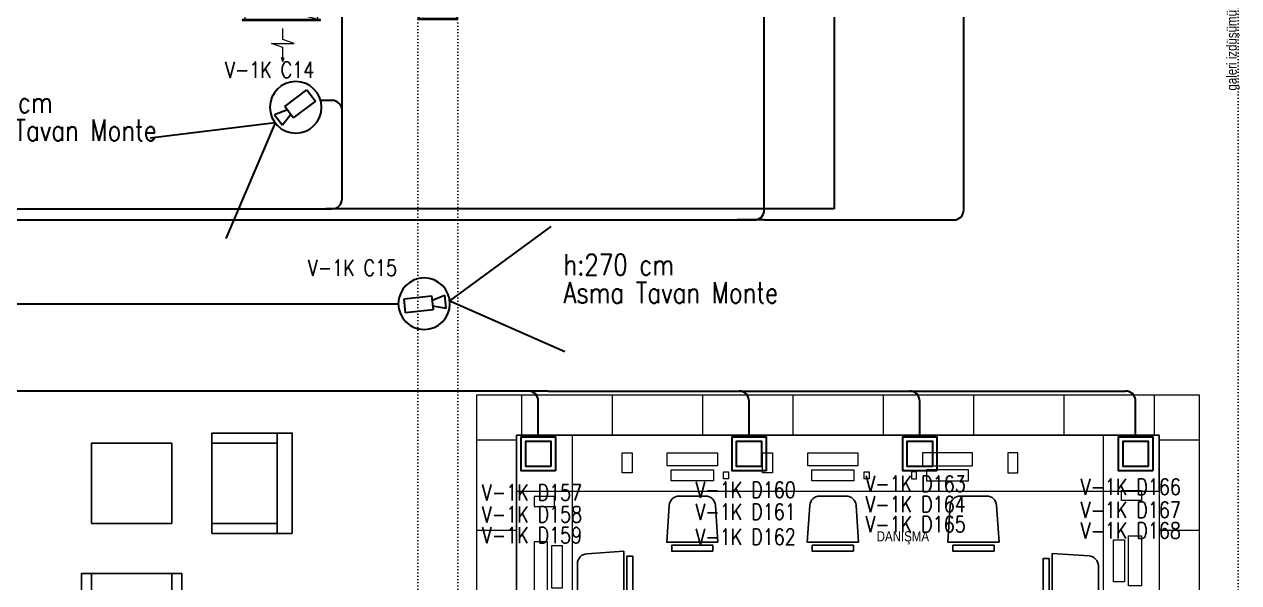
# Model space of a CAD drawing. Extents: x -1073 to 35213, y -1180 to 6950.
# Drawn here: x 4094 to 5304, y 2549 to 3106 of the extents above; entities that cross this region are included whole.
import ezdxf
from ezdxf.enums import TextEntityAlignment as Align

# ---------------------------------------------------------------- set-up
doc = ezdxf.new("R2010")
doc.units = 0
doc.header["$LTSCALE"] = 25
doc.linetypes.add('DOT2', pattern=[0.125, 0, -0.125])
doc.layers.get('0').update_dxf_attribs({"color": 9, "lineweight": 9})
for name, color, linetype, lineweight in [('05', 9, 'Continuous', 9), ('06D', 9, 'Continuous', 9), ('09', 9, 'Continuous', 9), ('10', 9, 'Continuous', 9), ('20', 9, 'DOT2', 9), ('21', 9, 'Continuous', 9), ('32-ekipman', 8, 'Continuous', 9), ('DATA SARI', 30, 'Continuous', 30), ('DATA TAVAN', 160, 'Continuous', 30), ('E-DAHİLİ DOME KAMERA', 7, 'Continuous', 30), ('E-DAHİLİ KAMERA', 7, 'Continuous', 30), ('E-YAZI', 7, 'Continuous', 30)]:
    doc.layers.add(name, color=color, linetype=linetype, lineweight=lineweight)
doc.styles.add('E-YAZI', font='txttw.shx')
doc.styles.add('MuuM_TEXT-STANDART', font='ARIALN.TTF')

# ---------------------------------------------------------------- blocks, each defined once
blk = doc.blocks.new('p-vw-hoşgeldin tak')
at = {"layer": '06D'}
for points in [[(-541.1, 3.9), (-541.1, 36.1), (-508.9, 36.1), (-508.9, 3.9)], [(-530.7, 21.8), (-530.7, 3.9), (-533.4, 3.9), (-533.4, 36.1), (-530.7, 36.1)], [(-516.6, 21.8), (-516.6, 3.9), (-519.3, 3.9), (-519.3, 36.1), (-516.6, 36.1)], [(847.1, 3.9), (847.1, 36.1), (814.9, 36.1), (814.9, 3.9)], [(822.6, 21.8), (822.6, 3.9), (825.3, 3.9), (825.3, 36.1), (822.6, 36.1)], [(836.7, 21.8), (836.7, 3.9), (839.4, 3.9), (839.4, 36.1), (836.7, 36.1)], [(-541.1, 21.8), (-508.9, 21.8), (-508.9, 19.1), (-541.1, 19.1), (-541.1, 21.8)], [(-541.1, 21.4), (-508.9, 21.4), (-508.9, 18.7), (-541.1, 18.7), (-541.1, 21.4)], [(847.1, 21.8), (814.9, 21.8), (814.9, 19.1), (847.1, 19.1), (847.1, 21.8)], [(847.1, 21.4), (814.9, 21.4), (814.9, 18.7), (847.1, 18.7), (847.1, 21.4)]]:
    blk.add_lwpolyline(points, close=True, dxfattribs=at)
at = {"layer": '10'}
for points in [[(-545, 0), (-545, 40), (-505, 40), (-505, 0)], [(-506.2, 38.8), (-543.8, 38.8), (-506.2, 38.8), (-506.2, 1.2), (-543.8, 1.2), (-543.8, 38.8)], [(851, 0), (851, 40), (811, 40), (811, 0)], [(812.2, 38.8), (849.8, 38.8), (812.2, 38.8), (812.2, 1.2), (849.8, 1.2), (849.8, 38.8)]]:
    blk.add_lwpolyline(points, close=True, dxfattribs=at)
for points in [[(-530.7, 21.8), (-530.7, 33.8), (-529.9, 33.8), (-529.9, 29.3, 0.414214), (-528.7, 28.1), (-521.3, 28.1, 0.414214), (-520.1, 29.3), (-520.1, 33.8), (-519.3, 33.8), (-519.3, 21.8), (-520.1, 21.8), (-520.1, 26.4, 0.414214), (-521.3, 27.6), (-528.7, 27.6, 0.414214), (-529.9, 26.4), (-529.9, 21.8)], [(836.7, 21.8), (836.7, 33.8), (835.9, 33.8), (835.9, 29.3, -0.414214), (834.7, 28.1), (827.3, 28.1, -0.414214), (826.1, 29.3), (826.1, 33.8), (825.3, 33.8), (825.3, 21.8), (826.1, 21.8), (826.1, 26.4, -0.414214), (827.3, 27.6), (834.7, 27.6, -0.414214), (835.9, 26.4), (835.9, 21.8)], [(-530.7, 18.7), (-530.7, 6.7), (-529.9, 6.7), (-529.9, 11.2, -0.414214), (-528.7, 12.4), (-521.3, 12.4, -0.414214), (-520.1, 11.2), (-520.1, 6.7), (-519.3, 6.7), (-519.3, 18.7), (-520.1, 18.7), (-520.1, 14.1, -0.414214), (-521.3, 12.9), (-528.7, 12.9, -0.414214), (-529.9, 14.1), (-529.9, 18.7)], [(836.7, 18.7), (836.7, 6.7), (835.9, 6.7), (835.9, 11.2, 0.414214), (834.7, 12.4), (827.3, 12.4, 0.414214), (826.1, 11.2), (826.1, 6.7), (825.3, 6.7), (825.3, 18.7), (826.1, 18.7), (826.1, 14.1, 0.414214), (827.3, 12.9), (834.7, 12.9, 0.414214), (835.9, 14.1), (835.9, 18.7)]]:
    blk.add_lwpolyline(points, format="xyb", close=True, dxfattribs=at)
at = {"layer": '20'}
for points in [[(-505, 40), (811, 40)], [(-505, 0), (811, 0)]]:
    blk.add_lwpolyline(points, dxfattribs=at)
blk = doc.blocks.new('m-vw-tekli koltuk')
at = {"lineweight": -3, "ltscale": 0.5}
blk.add_lwpolyline([(-50, 0), (50, 0), (50, -80), (-50, -80)], close=True, dxfattribs=at)
for points in [[(-50, -15), (-50, -15), (50, -15)], [(-40, -15), (-40, -15), (-40, -80)], [(40, -15), (40, -15), (40, -80)]]:
    blk.add_lwpolyline(points, dxfattribs=at)
blk = doc.blocks.new('m-vw-sehpa')
at = {"lineweight": -3, "ltscale": 0.5}
blk.add_lwpolyline([(0, 0), (80, 0), (80, -80), (0, -80)], close=True, dxfattribs=at)
blk = doc.blocks.new('m-vw-sandalye')
at = {"lineweight": -3, "ltscale": 0.5}
blk.add_lwpolyline([(-20.5, 0), (20.5, 0), (20.5, -6), (-20.5, -6)], close=True, dxfattribs=at)
blk.add_lwpolyline([(-25.5, -9), (25.5, -9), (23.1, -45.7, -0.395265), (13.1, -55), (-13.1, -55, -0.395265), (-23.1, -45.7)], format="xyb", close=True, dxfattribs=at)
blk = doc.blocks.new('m-vw-bilgisayar-2')
for points in [[(38, 60), (18, 60), (18, 70), (38, 70)], [(25, 25), (38, 25), (38, -25), (25, -25)], [(10, 21), (21, 21), (21, -21), (10, -21)], [(12, -31), (19, -31), (19, -36), (12, -36)]]:
    blk.add_lwpolyline(points, close=True)
blk = doc.blocks.new('danısma')
at = {"layer": '05'}
for p, q in [((-5954.6, 23526.5), (-5954.6, 23486.5)), ((-5864.6, 23526.5), (-5864.6, 23486.5)), ((-5774.6, 23526.5), (-5774.6, 23486.5)), ((-5684.6, 23526.5), (-5684.6, 23486.5)), ((-5594.6, 23526.5), (-5594.6, 23486.5)), ((-5504.6, 23526.5), (-5504.6, 23486.5)), ((-5414.6, 23526.5), (-5414.6, 23486.5)), ((-5324.6, 23526.5), (-5324.6, 23486.5)), ((-5959.6, 23481.5), (-5999.6, 23481.5)), ((-5279.6, 23481.5), (-5319.6, 23481.5)), ((-5959.6, 23391.5), (-5999.6, 23391.5)), ((-5279.6, 23391.5), (-5319.6, 23391.5)), ((-5279.6, 23301.5), (-5319.6, 23301.5))]:
    blk.add_line(p, q, dxfattribs=at)
blk.add_lwpolyline([(-5279.6, 23301.5), (-5279.6, 23526.5), (-5999.6, 23526.5), (-5999.6, 23301.5), (-5959.6, 23301.5), (-5959.6, 23486.5), (-5319.6, 23486.5), (-5319.6, 23301.5), (-5279.6, 23301.5)], dxfattribs=at)
for points in [[(-5959.6, 23486.5), (-5959.6, 23430.9), (-5319.6, 23430.9), (-5319.6, 23486.5), (-5409.6, 23486.5)], [(-5959.6, 23301.5), (-5904, 23301.5), (-5904, 23486.5), (-5959.6, 23486.5)], [(-5319.6, 23301.5), (-5375.2, 23301.5), (-5375.2, 23486.5), (-5319.6, 23486.5)], [(-5951.6, 23223.5), (-5411.6, 23223.5), (-5411.6, 23263.5), (-5951.6, 23263.5)]]:
    blk.add_lwpolyline(points, close=True, dxfattribs=at)
at = {"layer": '05', "rotation": 90}
for p in [(-5784.6, 23430.9), (-5644.6, 23430.9)]:
    blk.add_blockref('m-vw-bilgisayar-2', p, dxfattribs=at)
at = {"layer": '05', "xscale": -1, "rotation": 270}
blk.add_blockref('m-vw-bilgisayar-2', (-5530.4, 23430.9), dxfattribs=at)
at = {"layer": '05'}
blk.add_blockref('m-vw-bilgisayar-2', (-5375.2, 23361.3), dxfattribs=at)
at = {"layer": '05', "xscale": -1}
blk.add_blockref('m-vw-bilgisayar-2', (-5904, 23355.3), dxfattribs=at)
at = {"layer": '05', "lineweight": -3}
for p, rotation in [((-5784.6, 23370.9), 180), ((-5644.6, 23370.9), 180), ((-5504.6, 23370.9), 180), ((-5435.2, 23343.1), 90)]:
    blk.add_blockref('m-vw-sandalye', p, dxfattribs=dict(at, rotation=rotation))
at = {"layer": '05', "lineweight": -3, "xscale": -1, "rotation": 270}
blk.add_blockref('m-vw-sandalye', (-5844, 23345.3), dxfattribs=at)
blk = doc.blocks.new('p-krt-yangindolabi_vw')
at = {"layer": '09'}
h = blk.add_hatch(color=252, dxfattribs=at)
h.dxf.hatch_style = 1
h.paths.add_polyline_path([(0, 20), (-72, 0), (0, 0)])
at = {"linetype": 'Continuous'}
blk.add_lwpolyline([(-35.9, 58), (-34.5, 61.9), (-34.5, 47.9), (-45.7, 44), (-23.3, 44), (-34.5, 40), (-34.5, 29.1)], dxfattribs=at)
for points in [[(-34.5, 61.9), (-35.9, 58)], [(-34.5, 61.9), (-33.1, 58)]]:
    blk.add_lwpolyline(points)
for points in [[(-72, 20), (-75, 20), (-75, 21), (3, 21), (3, 20)], [(-72, 0), (0, 0), (0, 20), (-72, 20)], [(0, 20), (-72, 0), (0, 0)]]:
    blk.add_lwpolyline(points, close=True)
blk = doc.blocks.new('E-DÖŞEME BUAT')
at = {"layer": 'E-YAZI', "color": 5}
for points in [[(-34, 34), (0, 34), (0, 0), (-34, 0)], [(-29.5, 29.5), (-4.5, 29.5), (-4.5, 4.5), (-29.5, 4.5)]]:
    blk.add_lwpolyline(points, close=True, dxfattribs=at)
blk = doc.blocks.new('100_DAHİLİ DOME KAMERA')
at = {"layer": 'E-DAHİLİ DOME KAMERA', "color": 4}
for p, q in [((-1.94, 0.71), (-1.94, -0.69)), ((0.82, 0.71), (-1.94, 0.71)), ((0.82, -0.69), (0.82, 0.71)), ((0.82, 0.29), (2.13, 0.67)), ((2.13, 0.67), (2.13, -0.64)), ((-1.94, -0.69), (0.82, -0.69)), ((0.82, -0.27), (2.13, -0.64))]:
    blk.add_line(p, q, dxfattribs=at)
at = {"layer": 'E-DAHİLİ DOME KAMERA', "color": 4, "linetype": 'Continuous'}
blk.add_circle((0, 0), 2.57, dxfattribs=at)
at = {"layer": 'E-DAHİLİ KAMERA', "color": 4}
for q in [(13.42, 6.26), (13.42, -6.26)]:
    blk.add_line((2.57, 0), q, dxfattribs=at)

msp = doc.modelspace()

# ---------------------------------------------------------------- linework, layer by layer
at = {"layer": '20'}
msp.add_lwpolyline([(5282.84, 3972.5), (5282.84, 3912.5), (5302.84, 3912.5), (5302.84, 290.44), (5282.84, 290.44), (5282.83, 234.5)], dxfattribs=at)
at = {"layer": 'DATA SARI'}
for p, q in [((4830.97, 2920.64), (4830.97, 3335)), ((5029.63, 2920.64), (5029.63, 3335)), ((3839.09, 2910.64), (4820.97, 2910.64)), ((4830.97, 2910.64), (4804.07, 2910.64)), ((4830.97, 2910.64), (5019.63, 2910.64)), ((4595.84, 2740.11), (3849.09, 2740.11)), ((4615.84, 2740.11), (4590.69, 2740.11)), ((4615.84, 2740.11), (4805.84, 2740.11)), ((4805.84, 2740.11), (5190.84, 2740.11)), ((4605.84, 2694.5), (4605.84, 2730.11)), ((4815.84, 2694.5), (4815.84, 2730.11)), ((4985.84, 2694.5), (4985.84, 2730.11)), ((5200.84, 2694.5), (5200.84, 2730.11))]:
    msp.add_line(p, q, dxfattribs=at)
for centre, start, end in [((4820.97, 2920.64), 270, 0), ((5019.63, 2920.64), 270, 0), ((4595.84, 2730.11), 0, 90), ((4805.84, 2730.11), 0, 90), ((4975.84, 2730.11), 0, 90), ((5190.84, 2730.11), 0, 90)]:
    msp.add_arc(centre, 10, start, end, dxfattribs=at)
at = {"layer": 'DATA TAVAN'}
for p, q in [((4900.69, 3269.44), (4900.69, 2921.74)), ((4410.44, 2966.15), (4410.44, 3226.7)), ((4400.44, 3029.81), (4388.98, 3029.81)), ((4410.44, 2930.84), (4410.44, 3019.81)), ((3989.22, 2921.74), (4400.44, 2921.74)), ((4900.69, 2921.74), (4394.2, 2921.74)), ((4451.45, 2826.56), (3989.22, 2826.56)), ((4466.49, 2826.56), (4451.45, 2826.56))]:
    msp.add_line(p, q, dxfattribs=at)
for centre, start, end in [((4400.44, 3019.81), 0, 90.00362), ((4400.44, 2931.74), 270, 0)]:
    msp.add_arc(centre, 10, start, end, dxfattribs=at)

# ---------------------------------------------------------------- block references
at = {"layer": '05'}
msp.add_blockref('danısma', (10543.89, -20790.46), dxfattribs=at)
at = {"layer": '05', "lineweight": -3, "xscale": -1, "rotation": 270}
msp.add_blockref('m-vw-tekli koltuk', (4360.84, 2648.19), dxfattribs=at)
at = {"layer": '05', "lineweight": -3}
for name, p, rotation in [('m-vw-sehpa', (4160.84, 2608.19), 90), ('m-vw-tekli koltuk', (4200.84, 2478.19), 180)]:
    msp.add_blockref(name, p, dxfattribs=dict(at, rotation=rotation))
at = {"layer": '10', "rotation": 89.99999999999999}
msp.add_blockref('p-vw-hoşgeldin tak', (4525.84, 2299.5), dxfattribs=at)
at = {"layer": '32-ekipman', "xscale": -1, "rotation": 180}
msp.add_blockref('p-krt-yangindolabi_vw', (4385.84, 3130.5), dxfattribs=at)
at = {"layer": 'E-DAHİLİ DOME KAMERA', "yscale": 9.999999999999998, "zscale": 9.999999999999998}
for p, xscale, rotation in [((4364.25, 3022.97), -10, 37.01155566934895), ((4492.14, 2827.14), -9.999999999999998, 186.2543351779501)]:
    msp.add_blockref('100_DAHİLİ DOME KAMERA', p, dxfattribs=dict(at, xscale=xscale, rotation=rotation))
at = {"layer": 'E-YAZI', "color": 1, "rotation": 180}
for p in [(4588.84, 2694.5), (4798.84, 2694.5), (4968.84, 2694.5), (5183.84, 2694.5)]:
    msp.add_blockref('E-DÖŞEME BUAT', p, dxfattribs=at)

# ---------------------------------------------------------------- texts
at = {"layer": '21', "style": 'MuuM_TEXT-STANDART'}
msp.add_text('galeri izdüşümü', height=10, rotation=90, dxfattribs=at).set_placement((5291.5, 3119.93), align=Align.TOP_RIGHT)
msp.add_text('DANIŞMA', height=10, dxfattribs=at).set_placement((4995.08, 2600.3), align=Align.TOP_RIGHT)
at = {"layer": 'E-YAZI', "color": 6, "style": 'E-YAZI', "width": 0.8}
for s, p in [('V-1K C14', (4293.85, 3052.38)), ('V-1K C15', (4376.37, 2854.92)), ('V-1K D160', (4762.47, 2633.69)), ('V-1K D163', (4931.74, 2639.64)), ('V-1K D166', (5146.08, 2636.66)), ('V-1K D157', (4549.69, 2630.99)), ('V-1K D158', (4549.69, 2609.15)), ('V-1K D161', (4762.47, 2611.82)), ('V-1K D164', (4931.74, 2619.27)), ('V-1K D167', (5146.08, 2613.6)), ('V-1K D165', (4931.74, 2599.33)), ('V-1K D159', (4549.69, 2588.3)), ('V-1K D162', (4762.47, 2586.75)), ('V-1K D168', (5146.08, 2593.05))]:
    msp.add_text(s, height=16, dxfattribs=at).set_placement(p)
at = {"layer": 'E-YAZI', "color": 30, "style": 'E-YAZI', "width": 0.8}
for s, p in [('h:270 cm', (4011.93, 3017.37)), ('Asma Tavan Monte', (4011.93, 2989.65)), ('h:270 cm', (4630.8, 2855.46)), ('Asma Tavan Monte', (4630.8, 2827.74))]:
    msp.add_text(s, height=21, dxfattribs=at).set_placement(p)

doc.saveas('drawing.dxf')
